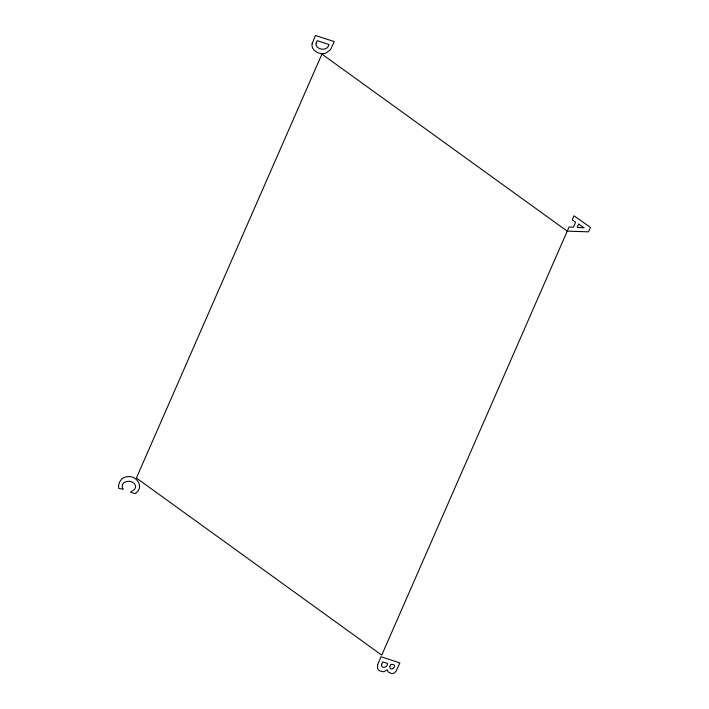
<?xml version="1.0" encoding="UTF-8"?>
<svg xmlns="http://www.w3.org/2000/svg" width="709" height="709" viewBox="0 0 709 709"><rect width="100%" height="100%" fill="white"/><g stroke="black" fill="none" stroke-linecap="round" stroke-linejoin="round"><path stroke-width="1.06" d="M567.271 231.125L588.505 231.843L590.446 227.421L573.971 215.811L572.19 219.87L575.602 222.139L573.386 227.208L569.088 226.951L381.743 655.125L136.394 478.026L321.913 54.088L567.262 231.178M118.563 485.7L118.66 488.279L123.251 489.361C117.96 480.401 134.382 478.229 135.579 486.48A5.645 4.839 1.3 0 1 134.293 489.511L130.562 492.17L135.056 493.641C145.15 487.482 136.465 474.25 126.335 476.891A8.561 7.338 1.3 0 0 121.496 479.24L119.431 482.288L118.563 485.7M312.12 43.728C310.959 49.063 316.356 53.157 321.195 53.529A9.368 8.029 1.3 0 0 325.989 53.069L330.456 49.719L334.285 41.609L315.434 35.45L312.12 43.728M389.826 666.469C389.861 673.453 399.991 663.775 390.659 664.493L389.826 666.469M381.681 664.306C380.467 669.19 387.956 667.789 387.433 663.438L382.709 661.896L381.681 664.306M316.205 43.054L316.01 44.029A5.016 4.298 1.3 0 0 317.472 47.228C321.044 50.436 327.975 49.958 328.994 44.507L317.189 40.652L316.205 43.054M377.613 664.75L377.649 668.463A5.38 4.609 1.3 0 0 379.873 670.971L383.808 671.813L387.149 669.721L388.115 671.902L391.483 673.55A3.873 3.315 1.3 0 0 394.629 672.735L396.047 671.237L399.876 662.897L381.017 656.738L377.613 664.75M578.633 224.141L577.188 227.438L584.127 227.819L578.633 224.141"/></g></svg>
